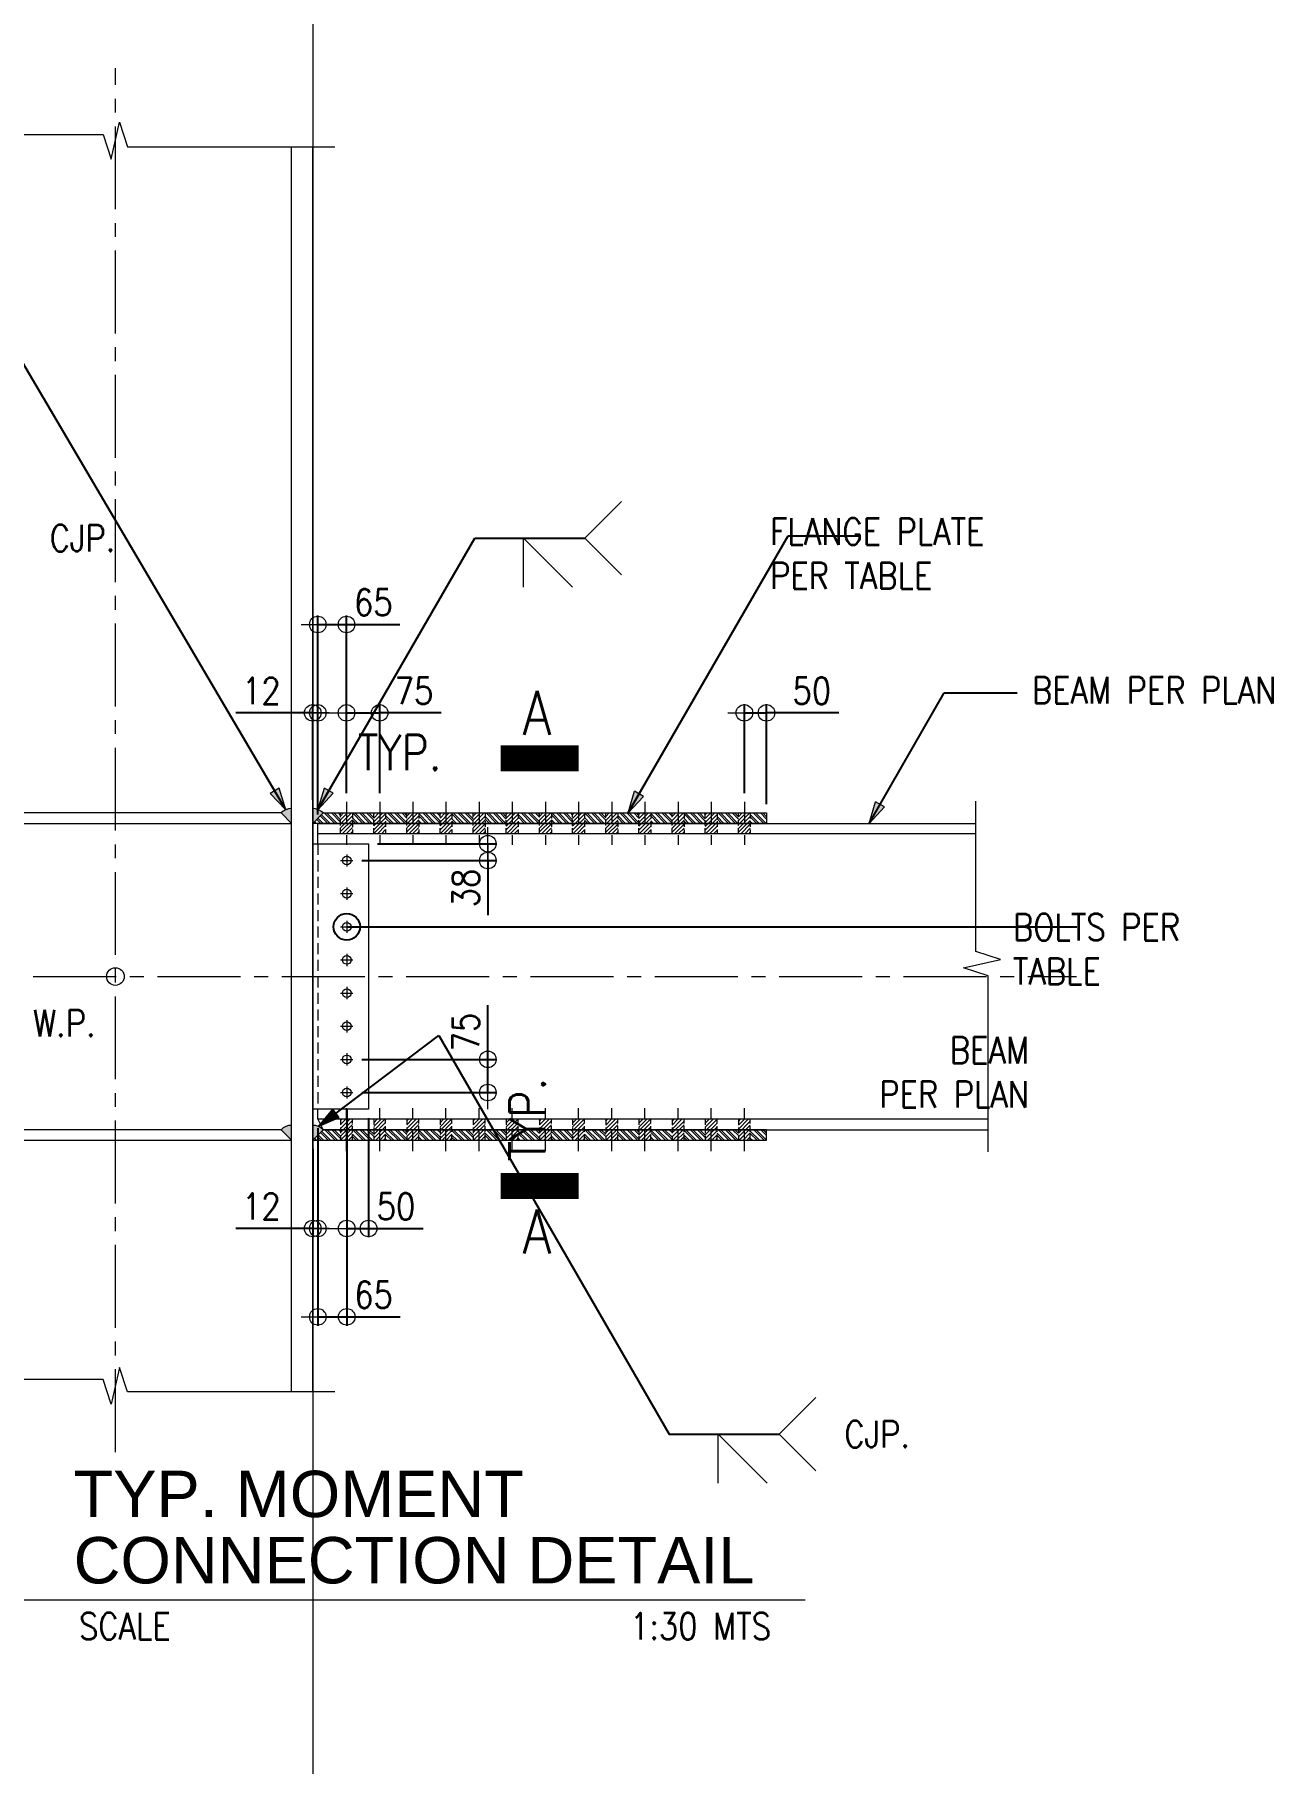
# Model space of a CAD drawing. Header units: millimetres. Extents: x 0 to 437400, y -4782 to 73710.
# Drawn here: x 96571 to 99371, y 8215 to 12128 of the extents above; entities that cross this region are included whole.
import ezdxf
from ezdxf.enums import TextEntityAlignment as Align

# ---------------------------------------------------------------- set-up
doc = ezdxf.new("R2010")
doc.units = ezdxf.units.MM
doc.header["$LTSCALE"] = 10
doc.header["$MEASUREMENT"] = 0
for name, pattern in [('CENTER', [50.8, 31.75, -6.35, 6.35, -6.35]), ('CENTER2', [1.125, 0.75, -0.125, 0.125, -0.125]), ('HIDDEN', [0.375, 0.25, -0.125]), ('PHANTOM2', [1.25, 0.625, -0.125, 0.125, -0.125, 0.125, -0.125])]:
    doc.linetypes.add(name, pattern=pattern)
doc.layers.get('0').update_dxf_attribs({"lineweight": 9})
for name, color, linetype, lineweight in [('.1 - NUMBER 8', 8, 'Continuous', 9), ('.3 - YELLOW', 2, 'Continuous', 15), ('BOLT HOLES', 2, 'HIDDEN', 9), ('DIM', 1, 'Continuous', 5), ('HATCH', 8, 'Continuous', 5), ('S-ANNO-DIMS', 1, 'Continuous', 5), ('S-Anno-Symb', 52, 'PHANTOM2', 9), ('S-Anno-Text', 52, 'Continuous', 15), ('S-ANNO-WELD', 1, 'Continuous', 9), ('S-BEAM', 3, 'Continuous', 15), ('S-BEAM-IDEN', 2, 'Continuous', 9), ('S_GRID LINES', 252, 'Continuous', 5), ('S_PLATE', 2, 'Continuous', 15), ('W.P.', 1, 'Continuous', 9), ('WELD', 251, 'Continuous', 5)]:
    doc.layers.add(name, color=color, linetype=linetype, lineweight=lineweight)
doc.layers.add('S-DETL-GRID', color=62, linetype='Continuous', lineweight=9, plot=False)
doc.styles.add('1', font='romans.shx', dxfattribs={"width": 0.85, "height": 60})
doc.styles.add('2', font='simplex.shx', dxfattribs={"width": 0.95, "height": 40})
doc.styles.add('200', font='simplex.shx', dxfattribs={"width": 0.85, "height": 40})
doc.styles.add('TITLE1', font='HELV.shx', dxfattribs={"height": 500})
doc.dimstyles.new('ESCA30', dxfattribs={"dimtxt": 60, "dimasz": 0.5, "dimexe": 20, "dimexo": 20, "dimgap": 20, "dimtad": 1, "dimdec": 0, "dimrnd": 1, "dimdsep": 46, "dimtxsty": '1', "dimblk1": 'ESCADIM_ARW', "dimblk2": 'ESCADIM_ARW', "dimsah": 1, "dimcen": 50, "dimclrd": 256, "dimclre": 256, "dimclrt": 52, "dimadec": 0, "dimazin": 0, "dimtfac": 1, "dimtdec": 0, "dimtofl": 0, "dimtmove": 0, "dimatfit": 3, "dimldrblk": 'ESCADIM_ARW', "dimfxl": 1, "dimtolj": 1, "dimtzin": 0, "dimarcsym": 0})
doc.dimstyles.new('ESCA_ARW$7', dxfattribs={"dimtxt": 200, "dimasz": 1, "dimexe": 100, "dimexo": 100, "dimgap": 100, "dimtad": 1, "dimdec": 0, "dimrnd": 1, "dimdsep": 46, "dimtxsty": '1', "dimblk1": 'dim_arw', "dimblk2": 'dim_arw', "dimsah": 1, "dimcen": 50, "dimclrd": 1, "dimclre": 256, "dimclrt": 52, "dimadec": 0, "dimazin": 0, "dimtfac": 1, "dimtofl": 0, "dimtmove": 0, "dimatfit": 3, "dimldrblk": 'dim_arw', "dimfxl": 1, "dimtolj": 1, "dimtzin": 0, "dimarcsym": 0})

# ---------------------------------------------------------------- blocks, each defined once
blk = doc.blocks.new('*U11')
at = {"layer": 'S-ANNO-WELD'}
blk.add_lwpolyline([(0, 0), (0, -0.1622), (0.1622, 0)], dxfattribs=at)
blk = doc.blocks.new('dim_arw')
h = blk.add_hatch(color=256)
h.paths.add_polyline_path([(-125.603, 29.454), (0, 0), (-125.603, -29.454, -0.115681), (-132.51, 0, -0.115681)])
h.paths.add_polyline_path([(-249.023, 58.396), (-125.603, 29.454, 0.115681), (-132.51, 0, 0.115681), (-125.603, -29.454), (-249.023, -58.396)])
for p, q in [((0, 0), (-249.023, 58.396)), ((-249.023, 58.396), (-249.023, -58.396)), ((0, 0), (-249.023, -58.396))]:
    blk.add_line(p, q)
blk = doc.blocks.new('ESCADIM_ARW')
at = {"color": 9}
blk.add_line((75, 0), (-75, 0), dxfattribs=at)
blk.add_circle((0, 0), 37.5, dxfattribs=at)
blk = doc.blocks.new('*D138')
at = {"layer": 'Defpoints', "color": 0, "transparency": 16777216}
for p in [(97326.5, 10296.7), (97290.9, 10258.7), (97596.2, 10258.7)]:
    blk.add_point(p, dxfattribs=at)
at = {"layer": 'S-ANNO-DIMS', "lineweight": -2, "transparency": 16777216}
for p, q in [((97346.5, 10296.7), (97616.2, 10296.7)), ((97596.2, 10297.2), (97596.2, 10297.7)), ((97310.9, 10258.7), (97616.2, 10258.7)), ((97596.2, 10258.2), (97596.2, 10135.1))]:
    blk.add_line(p, q, dxfattribs=at)
at = {"layer": 'S-ANNO-DIMS', "lineweight": -2, "transparency": 16777216, "xscale": 0.5, "yscale": 0.5, "zscale": 0.5}
for p, rotation in [((97596.2, 10296.7), 270), ((97596.2, 10258.7), 90)]:
    blk.add_blockref('ESCADIM_ARW', p, dxfattribs=dict(at, rotation=rotation))
at = {"layer": 'S-ANNO-DIMS', "color": 52, "transparency": 16777216, "insert": (97546.2, 10196.4), "char_height": 60, "attachment_point": 5, "rotation": 90, "style": '1'}
blk.add_mtext('\\A1;38', dxfattribs=at)
blk = doc.blocks.new('*D135')
at = {"layer": 'Defpoints', "color": 0, "transparency": 16777216}
for p in [(97290.9, 9808.7), (97596.2, 9808.7), (97290.9, 9733.7)]:
    blk.add_point(p, dxfattribs=at)
at = {"layer": 'S-ANNO-DIMS', "lineweight": -2, "transparency": 16777216}
for p, q in [((97596.2, 9808.7), (97596.2, 9931.7)), ((97310.9, 9808.7), (97616.2, 9808.7)), ((97596.2, 9734.2), (97596.2, 9808.2)), ((97310.9, 9733.7), (97616.2, 9733.7))]:
    blk.add_line(p, q, dxfattribs=at)
at = {"layer": 'S-ANNO-DIMS', "lineweight": -2, "transparency": 16777216, "xscale": 0.5, "yscale": 0.5, "zscale": 0.5}
for p, rotation in [((97596.2, 9808.7), 90), ((97596.2, 9733.7), 270)]:
    blk.add_blockref('ESCADIM_ARW', p, dxfattribs=dict(at, rotation=rotation))
at = {"layer": 'S-ANNO-DIMS', "color": 52, "transparency": 16777216, "insert": (97546.2, 9870.5), "char_height": 60, "attachment_point": 5, "rotation": 90, "style": '1'}
blk.add_mtext('\\A1;75', dxfattribs=at)
blk = doc.blocks.new('*D139')
at = {"layer": 'Defpoints', "color": 0, "transparency": 16777216}
for p in [(97211.5, 9673.2), (97200, 9626), (97211.5, 9426)]:
    blk.add_point(p, dxfattribs=at)
at = {"layer": 'S-ANNO-DIMS', "lineweight": -2, "transparency": 16777216}
for p, q in [((97211.5, 9653.2), (97211.5, 9406)), ((97200, 9606), (97200, 9406)), ((97199.5, 9426), (97026.1, 9426)), ((97212, 9426), (97212.5, 9426))]:
    blk.add_line(p, q, dxfattribs=at)
at = {"layer": 'S-ANNO-DIMS', "lineweight": -2, "transparency": 16777216, "xscale": 0.5, "yscale": 0.5, "zscale": 0.5}
blk.add_blockref('ESCADIM_ARW', (97200, 9426), dxfattribs=at)
at = {"layer": 'S-ANNO-DIMS', "lineweight": -2, "transparency": 16777216, "xscale": 0.5, "yscale": 0.5, "zscale": 0.5, "rotation": 180}
blk.add_blockref('ESCADIM_ARW', (97211.5, 9426), dxfattribs=at)
at = {"layer": 'S-ANNO-DIMS', "color": 52, "transparency": 16777216, "insert": (97083.7, 9476), "char_height": 60, "attachment_point": 5, "style": '1'}
blk.add_mtext('\\A1;12', dxfattribs=at)
blk = doc.blocks.new('*D136')
at = {"layer": 'Defpoints', "color": 0, "transparency": 16777216}
for p in [(97277, 9717.3), (97211.5, 9673.2), (97277, 9226)]:
    blk.add_point(p, dxfattribs=at)
at = {"layer": 'S-ANNO-DIMS', "lineweight": -2, "transparency": 16777216}
for p, q in [((97277, 9697.3), (97277, 9206)), ((97211.5, 9653.2), (97211.5, 9206)), ((97212, 9226), (97276.5, 9226)), ((97277, 9226), (97397.6, 9226))]:
    blk.add_line(p, q, dxfattribs=at)
at = {"layer": 'S-ANNO-DIMS', "lineweight": -2, "transparency": 16777216, "xscale": 0.5, "yscale": 0.5, "zscale": 0.5, "rotation": 180}
blk.add_blockref('ESCADIM_ARW', (97211.5, 9226), dxfattribs=at)
at = {"layer": 'S-ANNO-DIMS', "lineweight": -2, "transparency": 16777216, "xscale": 0.5, "yscale": 0.5, "zscale": 0.5}
blk.add_blockref('ESCADIM_ARW', (97277, 9226), dxfattribs=at)
at = {"layer": 'S-ANNO-DIMS', "color": 52, "transparency": 16777216, "insert": (97337.6, 9276), "char_height": 60, "attachment_point": 5, "style": '1'}
blk.add_mtext('\\A1;65', dxfattribs=at)
blk = doc.blocks.new('*D134')
at = {"layer": 'Defpoints', "color": 0, "transparency": 16777216}
for p in [(97277, 9717.3), (97326.5, 9695.7), (97326.5, 9426)]:
    blk.add_point(p, dxfattribs=at)
at = {"layer": 'S-ANNO-DIMS', "lineweight": -2, "transparency": 16777216}
for p, q in [((97277, 9697.3), (97277, 9406)), ((97326.5, 9675.7), (97326.5, 9406)), ((97277.5, 9426), (97326, 9426)), ((97326.5, 9426), (97449.6, 9426))]:
    blk.add_line(p, q, dxfattribs=at)
at = {"layer": 'S-ANNO-DIMS', "lineweight": -2, "transparency": 16777216, "xscale": 0.5, "yscale": 0.5, "zscale": 0.5, "rotation": 180}
blk.add_blockref('ESCADIM_ARW', (97277, 9426), dxfattribs=at)
at = {"layer": 'S-ANNO-DIMS', "lineweight": -2, "transparency": 16777216, "xscale": 0.5, "yscale": 0.5, "zscale": 0.5}
blk.add_blockref('ESCADIM_ARW', (97326.5, 9426), dxfattribs=at)
at = {"layer": 'S-ANNO-DIMS', "color": 52, "transparency": 16777216, "insert": (97388.3, 9476), "char_height": 60, "attachment_point": 5, "style": '1'}
blk.add_mtext('\\A1;50', dxfattribs=at)
blk = doc.blocks.new('*D137')
at = {"layer": 'Defpoints', "color": 0, "transparency": 16777216}
for p in [(97200, 10592.8), (97200, 10376.2), (97211.5, 10342.8)]:
    blk.add_point(p, dxfattribs=at)
at = {"layer": 'S-ANNO-DIMS', "lineweight": -2, "transparency": 16777216}
for p, q in [((97200, 10396.2), (97200, 10612.8)), ((97211.5, 10362.8), (97211.5, 10612.8)), ((97199.5, 10592.8), (97026.1, 10592.8)), ((97212, 10592.8), (97212.5, 10592.8))]:
    blk.add_line(p, q, dxfattribs=at)
at = {"layer": 'S-ANNO-DIMS', "lineweight": -2, "transparency": 16777216, "xscale": 0.5, "yscale": 0.5, "zscale": 0.5}
blk.add_blockref('ESCADIM_ARW', (97200, 10592.8), dxfattribs=at)
at = {"layer": 'S-ANNO-DIMS', "lineweight": -2, "transparency": 16777216, "xscale": 0.5, "yscale": 0.5, "zscale": 0.5, "rotation": 180}
blk.add_blockref('ESCADIM_ARW', (97211.5, 10592.8), dxfattribs=at)
at = {"layer": 'S-ANNO-DIMS', "color": 52, "transparency": 16777216, "insert": (97083.7, 10642.8), "char_height": 60, "attachment_point": 5, "style": '1'}
blk.add_mtext('\\A1;12', dxfattribs=at)
blk = doc.blocks.new('*D140')
at = {"layer": 'Defpoints', "color": 0, "transparency": 16777216}
for p in [(97276.5, 10792.8), (97276.5, 10391.4), (97211.5, 10342.8)]:
    blk.add_point(p, dxfattribs=at)
at = {"layer": 'S-ANNO-DIMS', "lineweight": -2, "transparency": 16777216}
for p, q in [((97211.5, 10362.8), (97211.5, 10812.8)), ((97276.5, 10411.4), (97276.5, 10812.8)), ((97212, 10792.8), (97276, 10792.8)), ((97276.5, 10792.8), (97397.2, 10792.8))]:
    blk.add_line(p, q, dxfattribs=at)
at = {"layer": 'S-ANNO-DIMS', "lineweight": -2, "transparency": 16777216, "xscale": 0.5, "yscale": 0.5, "zscale": 0.5, "rotation": 180}
blk.add_blockref('ESCADIM_ARW', (97211.5, 10792.8), dxfattribs=at)
at = {"layer": 'S-ANNO-DIMS', "lineweight": -2, "transparency": 16777216, "xscale": 0.5, "yscale": 0.5, "zscale": 0.5}
blk.add_blockref('ESCADIM_ARW', (97276.5, 10792.8), dxfattribs=at)
at = {"layer": 'S-ANNO-DIMS', "color": 52, "transparency": 16777216, "insert": (97337.1, 10842.8), "char_height": 60, "attachment_point": 5, "style": '1'}
blk.add_mtext('\\A1;65', dxfattribs=at)
blk = doc.blocks.new('*D141')
at = {"layer": 'Defpoints', "color": 0, "transparency": 16777216}
for p in [(97351.5, 10592.8), (97276.5, 10391.4), (97351.5, 10391.4)]:
    blk.add_point(p, dxfattribs=at)
at = {"layer": 'S-ANNO-DIMS', "lineweight": -2, "transparency": 16777216}
for p, q in [((97276.5, 10411.4), (97276.5, 10612.8)), ((97351.5, 10411.4), (97351.5, 10612.8)), ((97277, 10592.8), (97351, 10592.8)), ((97490.4, 10592.8), (97351.5, 10592.8))]:
    blk.add_line(p, q, dxfattribs=at)
at = {"layer": 'S-ANNO-DIMS', "lineweight": -2, "transparency": 16777216, "xscale": 0.5, "yscale": 0.5, "zscale": 0.5, "rotation": 180}
blk.add_blockref('ESCADIM_ARW', (97276.5, 10592.8), dxfattribs=at)
at = {"layer": 'S-ANNO-DIMS', "lineweight": -2, "transparency": 16777216, "xscale": 0.5, "yscale": 0.5, "zscale": 0.5}
blk.add_blockref('ESCADIM_ARW', (97351.5, 10592.8), dxfattribs=at)
at = {"layer": 'S-ANNO-DIMS', "color": 52, "transparency": 16777216, "insert": (97429.1, 10642.8), "char_height": 60, "attachment_point": 5, "style": '1'}
blk.add_mtext('\\A1;75', dxfattribs=at)
blk = doc.blocks.new('*D142')
at = {"layer": 'Defpoints', "color": 0, "transparency": 16777216}
for p in [(98226.5, 10592.8), (98176.5, 10391.4), (98226.5, 10366.4)]:
    blk.add_point(p, dxfattribs=at)
at = {"layer": 'S-ANNO-DIMS', "lineweight": -2, "transparency": 16777216}
for p, q in [((98176.5, 10411.4), (98176.5, 10612.8)), ((98226.5, 10386.4), (98226.5, 10612.8)), ((98177, 10592.8), (98226, 10592.8)), ((98390.4, 10592.8), (98226.5, 10592.8))]:
    blk.add_line(p, q, dxfattribs=at)
at = {"layer": 'S-ANNO-DIMS', "lineweight": -2, "transparency": 16777216, "xscale": 0.5, "yscale": 0.5, "zscale": 0.5, "rotation": 180}
blk.add_blockref('ESCADIM_ARW', (98176.5, 10592.8), dxfattribs=at)
at = {"layer": 'S-ANNO-DIMS', "lineweight": -2, "transparency": 16777216, "xscale": 0.5, "yscale": 0.5, "zscale": 0.5}
blk.add_blockref('ESCADIM_ARW', (98226.5, 10592.8), dxfattribs=at)
at = {"layer": 'S-ANNO-DIMS', "color": 52, "transparency": 16777216, "insert": (98329.1, 10642.8), "char_height": 60, "attachment_point": 5, "style": '1'}
blk.add_mtext('\\A1;50', dxfattribs=at)

msp = doc.modelspace()

# ---------------------------------------------------------------- hatches: boundary and pattern name
at = {"layer": 'HATCH', "linetype": 'HIDDEN', "ltscale": 20}
h = msp.add_hatch(dxfattribs=at)
h.set_pattern_fill('ANSI32', color=251, scale=30, angle=90, style=0)
h.set_pattern_definition([(135, (1973.408, 152.463), (-7.9549513, -7.9549513), []), (135, (1973.408, 157.767), (-7.9549513, -7.9549513), [])])
h.paths.add_polyline_path([(95316.9, 10342.8), (95316.9, 10366.4), (95280.4, 10366.4), (95280.4, 10342.8)])
h.paths.add_polyline_path([(95391.9, 10342.8), (95391.9, 10366.4), (95343.9, 10366.4), (95343.9, 10342.8)])
h.paths.add_polyline_path([(95418.9, 10366.4), (95418.9, 10342.8), (95466.9, 10342.8), (95466.9, 10366.4)])
h.paths.add_polyline_path([(95541.9, 10342.8), (95541.9, 10366.4), (95493.9, 10366.4), (95493.9, 10342.8)])
h.paths.add_polyline_path([(95616.9, 10342.8), (95616.9, 10366.4), (95568.9, 10366.4), (95568.9, 10342.8)])
h.paths.add_polyline_path([(95691.9, 10342.8), (95691.9, 10366.4), (95643.9, 10366.4), (95643.9, 10342.8)])
h.paths.add_polyline_path([(95718.9, 10366.4), (95718.9, 10342.8), (95766.9, 10342.8), (95766.9, 10366.4)])
h.paths.add_polyline_path([(95793.9, 10366.4), (95793.9, 10342.8), (95841.9, 10342.8), (95841.9, 10366.4)])
h.paths.add_polyline_path([(95868.9, 10342.8), (95916.9, 10342.8), (95916.9, 10366.4), (95868.9, 10366.4)])
h.paths.add_polyline_path([(95991.9, 10342.8), (95991.9, 10366.4), (95943.9, 10366.4), (95943.9, 10342.8)])
h.paths.add_polyline_path([(96066.9, 10342.8), (96066.9, 10366.4), (96018.9, 10366.4), (96018.9, 10342.8)])
h.paths.add_polyline_path([(96141.9, 10342.8), (96141.9, 10366.4), (96093.9, 10366.4), (96093.9, 10342.8)])
h.paths.add_polyline_path([(95316.9, 9626), (95316.9, 9649.6), (95280.4, 9649.6), (95280.4, 9626)])
h.paths.add_polyline_path([(95343.9, 9626), (95391.9, 9626), (95391.9, 9649.6), (95343.9, 9649.6)])
h.paths.add_polyline_path([(95418.9, 9649.6), (95418.9, 9626), (95466.9, 9626), (95466.9, 9649.6)])
h.paths.add_polyline_path([(95541.9, 9626), (95541.9, 9649.6), (95493.9, 9649.6), (95493.9, 9626)])
h.paths.add_polyline_path([(95568.9, 9626), (95616.9, 9626), (95616.9, 9649.6), (95568.9, 9649.6)])
h.paths.add_polyline_path([(95691.9, 9626), (95691.9, 9649.6), (95643.9, 9649.6), (95643.9, 9626)])
h.paths.add_polyline_path([(95718.9, 9649.6), (95718.9, 9626), (95766.9, 9626), (95766.9, 9649.6)])
h.paths.add_polyline_path([(95841.9, 9626), (95841.9, 9649.6), (95793.9, 9649.6), (95793.9, 9626)])
h.paths.add_polyline_path([(95868.9, 9649.6), (95868.9, 9626), (95916.9, 9626), (95916.9, 9649.6)])
h.paths.add_polyline_path([(95991.9, 9626), (95991.9, 9649.6), (95943.9, 9649.6), (95943.9, 9626)])
h.paths.add_polyline_path([(96066.9, 9626), (96066.9, 9649.6), (96018.9, 9649.6), (96018.9, 9626)])
h.paths.add_polyline_path([(96141.9, 9626), (96141.9, 9649.6), (96093.9, 9649.6), (96093.9, 9626)])
h.paths.add_polyline_path([(96216.9, 9626), (96216.9, 9649.6), (96168.9, 9649.6), (96168.9, 9626)])
h.paths.add_polyline_path([(96306.9, 9626), (96283.3, 9649.6), (96243.9, 9649.6), (96243.9, 9626)])
h.paths.add_polyline_path([(97263, 9626), (97263, 9649.6), (97223.6, 9649.6), (97200, 9626)])
h.paths.add_polyline_path([(97338, 9626), (97338, 9649.6), (97290, 9649.6), (97290, 9626)])
h.paths.add_polyline_path([(97365, 9626), (97413, 9626), (97413, 9649.6), (97365, 9649.6)])
h.paths.add_polyline_path([(97488, 9626), (97488, 9649.6), (97440, 9649.6), (97440, 9626)])
h.paths.add_polyline_path([(97563, 9626), (97563, 9649.6), (97515, 9649.6), (97515, 9626)])
h.paths.add_polyline_path([(97590, 9649.6), (97590, 9626), (97638, 9626), (97638, 9649.6)])
h.paths.add_polyline_path([(97665, 9649.6), (97665, 9626), (97713, 9626), (97713, 9649.6)])
h.paths.add_polyline_path([(97788, 9626), (97788, 9649.6), (97740, 9649.6), (97740, 9626)])
h.paths.add_polyline_path([(97863, 9626), (97863, 9649.6), (97815, 9649.6), (97815, 9626)])
h.paths.add_polyline_path([(97890, 9649.6), (97890, 9626), (97938, 9626), (97938, 9649.6)])
h.paths.add_polyline_path([(98013, 9626), (98013, 9649.6), (97965, 9649.6), (97965, 9626)])
h.paths.add_polyline_path([(98088, 9626), (98088, 9649.6), (98040, 9649.6), (98040, 9626)])
h.paths.add_polyline_path([(98163, 9626), (98163, 9649.6), (98115, 9649.6), (98115, 9626)])
h.paths.add_polyline_path([(98226.5, 9626), (98226.5, 9649.6), (98190, 9649.6), (98190, 9626)])
h.paths.add_polyline_path([(98226.5, 10342.8), (98226.5, 10366.4), (98190, 10366.4), (98190, 10342.8)])
h.paths.add_polyline_path([(98163, 10342.8), (98163, 10366.4), (98115, 10366.4), (98115, 10342.8)])
h.paths.add_polyline_path([(98088, 10342.8), (98088, 10366.4), (98040, 10366.4), (98040, 10342.8)])
h.paths.add_polyline_path([(98013, 10342.8), (98013, 10366.4), (97965, 10366.4), (97965, 10342.8)])
h.paths.add_polyline_path([(97890, 10366.4), (97890, 10342.8), (97938, 10342.8), (97938, 10366.4)])
h.paths.add_polyline_path([(97815, 10366.4), (97815, 10342.8), (97863, 10342.8), (97863, 10366.4)])
h.paths.add_polyline_path([(97740, 10366.4), (97740, 10342.8), (97788, 10342.8), (97788, 10366.4)])
h.paths.add_polyline_path([(97665, 10366.4), (97665, 10342.8), (97713, 10342.8), (97713, 10366.4)])
h.paths.add_polyline_path([(97638, 10342.8), (97638, 10366.4), (97590, 10366.4), (97590, 10342.8)])
h.paths.add_polyline_path([(97563, 10342.8), (97563, 10366.4), (97515, 10366.4), (97515, 10342.8)])
h.paths.add_polyline_path([(97488, 10342.8), (97488, 10366.4), (97440, 10366.4), (97440, 10342.8)])
h.paths.add_polyline_path([(97365, 10366.4), (97365, 10342.8), (97413, 10342.8), (97413, 10366.4)])
h.paths.add_polyline_path([(97290, 10366.4), (97290, 10342.8), (97338, 10342.8), (97338, 10366.4)])
h.paths.add_polyline_path([(97263, 10342.8), (97263, 10366.4), (97223.6, 10366.4), (97200, 10342.8)])
h.paths.add_polyline_path([(96216.9, 10342.8), (96216.9, 10366.4), (96168.9, 10366.4), (96168.9, 10342.8)])
h = msp.add_hatch(dxfattribs=at)
h.set_pattern_fill('ANSI31', color=251, scale=50, style=0)
h.set_pattern_definition([(45, (1973.408, 152.463), (-4.4194174, 4.4194174), [])])
h.paths.add_polyline_path([(95316.9, 10319.1), (95343.9, 10319.1), (95343.9, 10366.4), (95316.9, 10366.4)])
h.paths.add_polyline_path([(95391.9, 10319.1), (95418.9, 10319.1), (95418.9, 10366.4), (95391.9, 10366.4)])
h.paths.add_polyline_path([(95466.9, 10319.1), (95493.9, 10319.1), (95493.9, 10366.4), (95466.9, 10366.4)])
h.paths.add_polyline_path([(95541.9, 10319.1), (95568.9, 10319.1), (95568.9, 10366.4), (95541.9, 10366.4)])
h.paths.add_polyline_path([(95616.9, 10319.1), (95643.9, 10319.1), (95643.9, 10366.4), (95616.9, 10366.4)])
h.paths.add_polyline_path([(95691.9, 10319.1), (95718.9, 10319.1), (95718.9, 10366.4), (95691.9, 10366.4)])
h.paths.add_polyline_path([(95766.9, 10319.1), (95793.9, 10319.1), (95793.9, 10366.4), (95766.9, 10366.4)])
h.paths.add_polyline_path([(95841.9, 10319.1), (95868.9, 10319.1), (95868.9, 10366.4), (95841.9, 10366.4)])
h.paths.add_polyline_path([(95916.9, 10319.1), (95943.9, 10319.1), (95943.9, 10366.4), (95916.9, 10366.4)])
h.paths.add_polyline_path([(95991.9, 10319.1), (96018.9, 10319.1), (96018.9, 10366.4), (95991.9, 10366.4)])
h.paths.add_polyline_path([(96066.9, 10319.1), (96093.9, 10319.1), (96093.9, 10366.4), (96066.9, 10366.4)])
h.paths.add_polyline_path([(96141.9, 10319.1), (96168.9, 10319.1), (96168.9, 10366.4), (96141.9, 10366.4)])
h.paths.add_polyline_path([(96216.9, 10319.1), (96243.9, 10319.1), (96243.9, 10366.4), (96216.9, 10366.4)])
h.paths.add_polyline_path([(95316.9, 9673.2), (95343.9, 9673.2), (95343.9, 9626), (95316.9, 9626)])
h.paths.add_polyline_path([(95391.9, 9673.2), (95418.9, 9673.2), (95418.9, 9626), (95391.9, 9626)])
h.paths.add_polyline_path([(95466.9, 9673.2), (95493.9, 9673.2), (95493.9, 9626), (95466.9, 9626)])
h.paths.add_polyline_path([(95541.9, 9673.2), (95568.9, 9673.2), (95568.9, 9626), (95541.9, 9626)])
h.paths.add_polyline_path([(95616.9, 9673.2), (95643.9, 9673.2), (95643.9, 9626), (95616.9, 9626)])
h.paths.add_polyline_path([(95691.9, 9673.2), (95718.9, 9673.2), (95718.9, 9626), (95691.9, 9626)])
h.paths.add_polyline_path([(95766.9, 9673.2), (95793.9, 9673.2), (95793.9, 9626), (95766.9, 9626)])
h.paths.add_polyline_path([(95841.9, 9673.2), (95868.9, 9673.2), (95868.9, 9626), (95841.9, 9626)])
h.paths.add_polyline_path([(95916.9, 9673.2), (95943.9, 9673.2), (95943.9, 9626), (95916.9, 9626)])
h.paths.add_polyline_path([(95991.9, 9673.2), (96018.9, 9673.2), (96018.9, 9626), (95991.9, 9626)])
h.paths.add_polyline_path([(96066.9, 9673.2), (96093.9, 9673.2), (96093.9, 9626), (96066.9, 9626)])
h.paths.add_polyline_path([(96141.9, 9673.2), (96168.9, 9673.2), (96168.9, 9626), (96141.9, 9626)])
h.paths.add_polyline_path([(96216.9, 9673.2), (96243.9, 9673.2), (96243.9, 9626), (96216.9, 9626)])
h.paths.add_polyline_path([(98190, 10319.1), (98163, 10319.1), (98163, 10366.4), (98190, 10366.4)])
h.paths.add_polyline_path([(98115, 10319.1), (98088, 10319.1), (98088, 10366.4), (98115, 10366.4)])
h.paths.add_polyline_path([(98040, 10319.1), (98013, 10319.1), (98013, 10366.4), (98040, 10366.4)])
h.paths.add_polyline_path([(97965, 10319.1), (97938, 10319.1), (97938, 10366.4), (97965, 10366.4)])
h.paths.add_polyline_path([(97890, 10319.1), (97863, 10319.1), (97863, 10366.4), (97890, 10366.4)])
h.paths.add_polyline_path([(97815, 10319.1), (97788, 10319.1), (97788, 10366.4), (97815, 10366.4)])
h.paths.add_polyline_path([(97740, 10319.1), (97713, 10319.1), (97713, 10366.4), (97740, 10366.4)])
h.paths.add_polyline_path([(97665, 10319.1), (97638, 10319.1), (97638, 10366.4), (97665, 10366.4)])
h.paths.add_polyline_path([(97590, 10319.1), (97563, 10319.1), (97563, 10366.4), (97590, 10366.4)])
h.paths.add_polyline_path([(97515, 10319.1), (97488, 10319.1), (97488, 10366.4), (97515, 10366.4)])
h.paths.add_polyline_path([(97440, 10319.1), (97413, 10319.1), (97413, 10366.4), (97440, 10366.4)])
h.paths.add_polyline_path([(97365, 10319.1), (97338, 10319.1), (97338, 10366.4), (97365, 10366.4)])
h.paths.add_polyline_path([(97290, 10319.1), (97263, 10319.1), (97263, 10366.4), (97290, 10366.4)])
h.paths.add_polyline_path([(98190, 9673.2), (98163, 9673.2), (98163, 9626), (98190, 9626)])
h.paths.add_polyline_path([(98115, 9673.2), (98088, 9673.2), (98088, 9626), (98115, 9626)])
h.paths.add_polyline_path([(98040, 9673.2), (98013, 9673.2), (98013, 9626), (98040, 9626)])
h.paths.add_polyline_path([(97965, 9673.2), (97938, 9673.2), (97938, 9626), (97965, 9626)])
h.paths.add_polyline_path([(97890, 9673.2), (97863, 9673.2), (97863, 9626), (97890, 9626)])
h.paths.add_polyline_path([(97815, 9673.2), (97788, 9673.2), (97788, 9626), (97815, 9626)])
h.paths.add_polyline_path([(97740, 9673.2), (97713, 9673.2), (97713, 9626), (97740, 9626)])
h.paths.add_polyline_path([(97665, 9673.2), (97638, 9673.2), (97638, 9626), (97665, 9626)])
h.paths.add_polyline_path([(97590, 9673.2), (97563, 9673.2), (97563, 9626), (97590, 9626)])
h.paths.add_polyline_path([(97515, 9673.2), (97488, 9673.2), (97488, 9626), (97515, 9626)])
h.paths.add_polyline_path([(97440, 9673.2), (97413, 9673.2), (97413, 9626), (97440, 9626)])
h.paths.add_polyline_path([(97365, 9673.2), (97338, 9673.2), (97338, 9626), (97365, 9626)])
h.paths.add_polyline_path([(97290, 9673.2), (97263, 9673.2), (97263, 9626), (97290, 9626)])
at = {"layer": 'WELD'}
h = msp.add_hatch(color=256, dxfattribs=at)
h.paths.add_polyline_path([(96306.9, 10376.2, 0.198912), (96283.3, 10366.4), (96306.9, 10342.8)])
h.paths.add_polyline_path([(97223.6, 10366.4, 0.198912), (97200, 10376.2), (97200, 10342.8)])
h.paths.add_polyline_path([(97223.6, 9649.6, 0.198912), (97200, 9659.4), (97200, 9626)])
h.paths.add_polyline_path([(96306.9, 9659.4, 0.198912), (96283.3, 9649.6), (96306.9, 9626)])
h = msp.add_hatch(color=256, dxfattribs=at)
h.paths.add_polyline_path([(96378.6, 10366.4, 0.198912), (96354.9, 10376.2), (96354.9, 10342.8)])
h.paths.add_polyline_path([(97152, 10376.2, 0.198912), (97128.4, 10366.4), (97152, 10342.8)])
h.paths.add_polyline_path([(97152, 9659.4, 0.198912), (97128.4, 9649.6), (97152, 9626)])
h.paths.add_polyline_path([(96378.6, 9649.6, 0.198912), (96354.9, 9659.4), (96354.9, 9626)])

# ---------------------------------------------------------------- linework, layer by layer
at = {"layer": '.1 - NUMBER 8', "linetype": 'HIDDEN', "ltscale": 10}
msp.add_line((97211.5, 10296.7), (97211.5, 9695.7), dxfattribs=at)
at = {"layer": '.3 - YELLOW'}
msp.add_lwpolyline([(97200, 10296.7), (97326.5, 10296.7), (97326.5, 9695.7), (97200, 9695.7)], close=True, dxfattribs=at)
at = {"color": 1}
for points in [[(96256.9, 11901.5), (96725.7, 11901.5), (96744, 11845.9), (96763, 11929.3), (96781.3, 11873.7), (97250, 11873.7)], [(98727.8, 9599.6), (98727.8, 9997.5), (98672.2, 10015.8), (98755.6, 10034.7), (98700, 10053), (98700, 10392.8)], [(97250, 9056.2), (96781.3, 9056.2), (96763, 9111.8), (96744, 9028.4), (96725.7, 9084), (96256.9, 9084)]]:
    msp.add_lwpolyline(points, dxfattribs=at)
at = {"layer": 'BOLT HOLES', "linetype": 'HIDDEN', "ltscale": 5}
for points in [[(97290, 10319.1), (97263, 10319.1), (97263, 10366.4), (97290, 10366.4)], [(97365, 10319.1), (97338, 10319.1), (97338, 10366.4), (97365, 10366.4)], [(97440, 10319.1), (97413, 10319.1), (97413, 10366.4), (97440, 10366.4)], [(97515, 10319.1), (97488, 10319.1), (97488, 10366.4), (97515, 10366.4)], [(97590, 10319.1), (97563, 10319.1), (97563, 10366.4), (97590, 10366.4)], [(97665, 10319.1), (97638, 10319.1), (97638, 10366.4), (97665, 10366.4)], [(97740, 10319.1), (97713, 10319.1), (97713, 10366.4), (97740, 10366.4)], [(97815, 10319.1), (97788, 10319.1), (97788, 10366.4), (97815, 10366.4)], [(97890, 10319.1), (97863, 10319.1), (97863, 10366.4), (97890, 10366.4)], [(97965, 10319.1), (97938, 10319.1), (97938, 10366.4), (97965, 10366.4)], [(98040, 10319.1), (98013, 10319.1), (98013, 10366.4), (98040, 10366.4)], [(98115, 10319.1), (98088, 10319.1), (98088, 10366.4), (98115, 10366.4)], [(98190, 10319.1), (98163, 10319.1), (98163, 10366.4), (98190, 10366.4)], [(97290, 9673.2), (97263, 9673.2), (97263, 9626), (97290, 9626)], [(97365, 9673.2), (97338, 9673.2), (97338, 9626), (97365, 9626)], [(97440, 9673.2), (97413, 9673.2), (97413, 9626), (97440, 9626)], [(97515, 9673.2), (97488, 9673.2), (97488, 9626), (97515, 9626)], [(97590, 9673.2), (97563, 9673.2), (97563, 9626), (97590, 9626)], [(97665, 9673.2), (97638, 9673.2), (97638, 9626), (97665, 9626)], [(97740, 9673.2), (97713, 9673.2), (97713, 9626), (97740, 9626)], [(97815, 9673.2), (97788, 9673.2), (97788, 9626), (97815, 9626)], [(97890, 9673.2), (97863, 9673.2), (97863, 9626), (97890, 9626)], [(97965, 9673.2), (97938, 9673.2), (97938, 9626), (97965, 9626)], [(98040, 9673.2), (98013, 9673.2), (98013, 9626), (98040, 9626)], [(98115, 9673.2), (98088, 9673.2), (98088, 9626), (98115, 9626)], [(98190, 9673.2), (98163, 9673.2), (98163, 9626), (98190, 9626)]]:
    msp.add_lwpolyline(points, close=True, dxfattribs=at)
at = {"layer": 'S-Anno-Symb', "linetype": 'CENTER', "ltscale": 0.5}
msp.add_lwpolyline([(97801.5, 10489.6, 0, 0, 0), (97801.5, 9521.9, 58.8, 58.8, 0), (97625.1, 9521.9, 0, 0, 0)], format="xyseb", dxfattribs=at)
at = {"layer": 'S-Anno-Symb', "linetype": 'CENTER'}
msp.add_lwpolyline([(97801.5, 10489.6, 58.8, 58.8, 0), (97625.1, 10489.6, 0, 0, 0)], format="xyseb", dxfattribs=at)
at = {"layer": 'S-Anno-Text', "color": 9}
for p, q in [((97263.1, 10258.7), (97290.9, 10258.7)), ((97277, 10272.5), (97277, 10244.8)), ((97263.1, 10183.7), (97290.9, 10183.7)), ((97277, 10197.5), (97277, 10169.8)), ((97263.1, 10108.7), (97290.9, 10108.7)), ((97277, 10122.5), (97277, 10094.8)), ((97263.1, 10033.7), (97290.9, 10033.7)), ((97277, 10047.5), (97277, 10019.8)), ((97263.1, 9958.7), (97290.9, 9958.7)), ((97277, 9972.5), (97277, 9944.8)), ((97263.1, 9883.7), (97290.9, 9883.7)), ((97277, 9897.5), (97277, 9869.8)), ((97277, 9822.5), (97277, 9794.8)), ((97263.1, 9808.7), (97290.9, 9808.7)), ((97277, 9747.5), (97277, 9719.8)), ((97263.1, 9733.7), (97290.9, 9733.7))]:
    msp.add_line(p, q, dxfattribs=at)
at = {"layer": 'S-Anno-Text', "color": 1}
msp.add_line((96086.1, 8586), (98313.9, 8586), dxfattribs=at)
at = {"layer": 'S-Anno-Text', "color": 9}
for centre in [(97277, 10258.7), (97277, 10183.7), (97277, 10108.7), (97277, 10033.7), (97277, 9958.7), (97277, 9883.7), (97277, 9808.7), (97277, 9733.7)]:
    msp.add_circle(centre, 9.87, dxfattribs=at)
at = {"layer": 'S-ANNO-WELD'}
for points in [[(97898.7, 11071.4), (97815.6, 10988.3), (97898.7, 10905.3)], [(98338.5, 9043.5), (98255.4, 8960.4), (98338.5, 8877.3)]]:
    msp.add_lwpolyline(points, dxfattribs=at)
at = {"layer": 'S-BEAM', "ltscale": 0.25}
msp.add_line((97152, 9056.2), (97152, 11873.7), dxfattribs=at)
msp.add_lwpolyline([(97200, 9056.2), (97200, 11873.7)], dxfattribs=at)
at = {"layer": 'S-BEAM-IDEN', "ltscale": 0.25}
msp.add_line((98700, 10319.1), (97211.5, 10319.1), dxfattribs=at)
for points in [[(97211.5, 10296.7), (97211.5, 10342.8), (98700, 10342.8)], [(98727.8, 9673.2), (97211.5, 9673.2), (97211.5, 9695.7)]]:
    msp.add_lwpolyline(points, dxfattribs=at)
msp.add_lwpolyline([(97223.6, 9649.6), (98727.8, 9649.6), (98727.8, 9673.2), (97211.5, 9673.2)], close=True, dxfattribs=at)
at = {"layer": 'S-DETL-GRID'}
msp.add_line((97200, 20340), (97200, 0), dxfattribs=at)
at = {"layer": 'S_GRID LINES', "color": 252, "linetype": 'CENTER2', "ltscale": 25}
for p, q in [((96753.5, 8920.1), (96753.5, 12051.5)), ((94880.4, 9996.2), (98927.8, 9996.2))]:
    msp.add_line(p, q, dxfattribs=at)
at = {"layer": 'S_GRID LINES', "color": 251, "linetype": 'HIDDEN', "ltscale": 20}
for p, q in [((97276.5, 10391.4), (97276.5, 10294.1)), ((97351.5, 10391.4), (97351.5, 10294.1)), ((97426.5, 10391.4), (97426.5, 10294.1)), ((97501.5, 10391.4), (97501.5, 10294.1)), ((97576.5, 10391.4), (97576.5, 10294.1)), ((97651.5, 10391.4), (97651.5, 10294.1)), ((97726.5, 10391.4), (97726.5, 10294.1)), ((97801.5, 10391.4), (97801.5, 10294.1)), ((97876.5, 10391.4), (97876.5, 10294.1)), ((97951.5, 10391.4), (97951.5, 10294.1)), ((98026.5, 10391.4), (98026.5, 10294.1)), ((98101.5, 10391.4), (98101.5, 10294.1)), ((98176.5, 10391.4), (98176.5, 10294.1)), ((97276.5, 9601), (97276.5, 9698.2)), ((97351.5, 9601), (97351.5, 9698.2)), ((97426.5, 9601), (97426.5, 9698.2)), ((97501.5, 9601), (97501.5, 9698.2)), ((97576.5, 9601), (97576.5, 9698.2)), ((97651.5, 9601), (97651.5, 9698.2)), ((97726.5, 9601), (97726.5, 9698.2)), ((97801.5, 9601), (97801.5, 9698.2)), ((97876.5, 9601), (97876.5, 9698.2)), ((97951.5, 9601), (97951.5, 9698.2)), ((98026.5, 9601), (98026.5, 9698.2)), ((98101.5, 9601), (98101.5, 9698.2)), ((98176.5, 9601), (98176.5, 9698.2))]:
    msp.add_line(p, q, dxfattribs=at)
at = {"layer": 'S_PLATE'}
for points in [[(96354.9, 10342.8), (97152, 10342.8), (97128.4, 10366.4), (96378.6, 10366.4)], [(96354.9, 9626), (97152, 9626), (97128.4, 9649.6), (96378.6, 9649.6)]]:
    msp.add_lwpolyline(points, close=True, dxfattribs=at)
at = {"layer": 'S_PLATE', "color": 3, "linetype": 'Continuous', "ltscale": 20}
for points in [[(98226.5, 10342.8), (97200, 10342.8), (97223.6, 10366.4), (98226.5, 10366.4)], [(98226.5, 9649.6), (97223.6, 9649.6), (97200, 9626), (98226.5, 9626)]]:
    msp.add_lwpolyline(points, close=True, dxfattribs=at)
at = {"layer": 'W.P.'}
msp.add_circle((96753.5, 9996.2), 20, dxfattribs=at)
at = {"layer": 'WELD'}
for centre, start, end in [((97152, 10342.8), 90, 135), ((97200, 10342.8), 45, 90), ((97152, 9626), 90, 135), ((97200, 9626), 45, 90)]:
    msp.add_arc(centre, 33.4, start, end, dxfattribs=at)

# ---------------------------------------------------------------- block references
at = {"layer": 'S-ANNO-WELD', "xscale": -682.6666666666978, "yscale": 682.6666666666629, "zscale": 682.6666666666666, "rotation": 180}
for p in [(97677.2, 10877.6), (98117, 8849.7)]:
    msp.add_blockref('*U11', p, dxfattribs=at)

# ---------------------------------------------------------------- texts
at = {"layer": 'DIM', "color": 52, "attachment_point": 5, "style": '1'}
for s, insert, char_height in [('\\A1;\\pxql;FLANGE PLATE\\PPER TABLE', (98477, 10953.3), 60), ('\\A1;\\pxql;TYP.', (97396.8, 10503), 80), ('\\A1;\\pxql;BOLTS PER\\PTABLE', (98973.1, 10058), 60), ('\\A1;\\pxql;W.P.', (96638.1, 9890.5), 60), ('\\A1;\\pxqr;BEAM\\PPER PLAN', (98651, 9779.7), 60), ('\\A1;\\pxqj;CJP.', (98476.9, 8960.4), 60)]:
    msp.add_mtext(s, dxfattribs=dict(at, insert=insert, char_height=char_height))
at = {"layer": 'DIM', "color": 52, "char_height": 60, "width": 2864.455, "attachment_point": 5, "style": '1'}
for s, insert in [('\\A1;\\pxqj;CJP.', (98037.2, 10988.3)), ('\\A1;\\pxql;BEAM PER PLAN', (100259.1, 10644.2))]:
    msp.add_mtext(s, dxfattribs=dict(at, insert=insert))
at = {"layer": 'DIM', "color": 3, "char_height": 100, "attachment_point": 5, "style": '200'}
for insert in [(97707.5, 10592.9), (97707.5, 9419.3)]:
    msp.add_mtext('\\A1;A', dxfattribs=dict(at, insert=insert))
at = {"layer": 'DIM', "color": 52, "insert": (97685.5, 9672.4), "char_height": 80, "attachment_point": 5, "rotation": 90, "style": '1'}
msp.add_mtext('\\A1;\\pxql;TYP.', dxfattribs=at)
at = {"layer": 'S-Anno-Text', "color": 5, "style": 'TITLE1'}
for s, p in [('TYP. MOMENT', (96659.2, 8772.8)), ('CONNECTION DETAIL', (96659.2, 8622.8))]:
    msp.add_text(s, height=105, dxfattribs=at).set_placement(p)
at = {"layer": 'S-Anno-Text', "style": '2', "width": 0.85}
msp.add_text('SCALE', height=60, dxfattribs=at).set_placement((96671.1, 8496))
msp.add_text('1:30 MTS', height=60, dxfattribs=at).set_placement((98236.7, 8496), align=Align.RIGHT)

# ---------------------------------------------------------------- dimensions: what is measured, and where the dimension line sits
at = {"layer": 'S-ANNO-DIMS'}
for base, p1, p2, picture, middle in [((97276.5, 10792.8), (97211.5, 10342.8), (97276.5, 10391.4), '*D140', (97337.1, 10842.8)), ((97277, 9225.9666), (97211.5332, 9673.2106), (97277, 9717.3057), '*D136', (97337.5714, 9275.9666)), ((97326.5332, 9425.9666), (97277, 9717.3057), (97326.5332, 9695.6716), '*D134', (97388.3189, 9475.9666))]:
    dim = msp.add_linear_dim(base=base, p1=p1, p2=p2, dimstyle='ESCA30', dxfattribs=at)
    dim.commit()
    dim.dimension.update_dxf_attribs({"geometry": picture, "text_midpoint": middle})
for base, p1, p2, picture, middle in [((97200, 10592.7546), (97211.5332, 10342.7546), (97200, 10376.1612), '*D137', (97083.7143, 10592.7546)), ((97211.5332, 9425.9666), (97200, 9625.9666), (97211.5332, 9673.2106), '*D139', (97083.7143, 9425.9666))]:
    dim = msp.add_linear_dim(base=base, p1=p1, p2=p2, dimstyle='ESCA30', dxfattribs=at)
    dim.commit()
    dim.dimension.update_dxf_attribs({"geometry": picture, "text_midpoint": middle, "dimtype": 160})
for base, p1, p2, picture, middle in [((97351.5, 10592.8), (97276.5, 10391.4), (97351.5, 10391.4), '*D141', (97429.1, 10592.8)), ((98226.5, 10592.8), (98176.5, 10391.4), (98226.5, 10366.4), '*D142', (98329.1, 10592.8))]:
    dim = msp.add_linear_dim(base=base, p1=p1, p2=p2, dimstyle='ESCA30', override={"dimtmove": 1}, dxfattribs=at)
    dim.commit()
    dim.dimension.update_dxf_attribs({"geometry": picture, "text_midpoint": middle, "dimtype": 160})
for base, p1, p2, angle, picture, middle in [((97596.2, 10258.7), (97326.5, 10296.7), (97290.9, 10258.7), 90, '*D138', (97546.2, 10196.4)), ((97596.2, 9808.7), (97290.9, 9733.7), (97290.9, 9808.7), 270, '*D135', (97546.2, 9870.5))]:
    dim = msp.add_linear_dim(base=base, p1=p1, p2=p2, angle=angle, dimstyle='ESCA30', dxfattribs=at)
    dim.commit()
    dim.dimension.update_dxf_attribs({"geometry": picture, "text_midpoint": middle})

# ---------------------------------------------------------------- leaders
at = {"layer": 'S-Anno-Text'}
for points, override in [([(97139.2, 10373.6), (96430.2, 11578.1), (95798.4, 11578.1)], {"dimscale": 0.4, "dimasz": 0.5}), ([(97211.5, 10373.6), (97566.4, 10988.3), (97815.6, 10988.3)], {"dimscale": 0.4, "dimasz": 0.5}), ([(97913.4, 10366.4), (98275.3, 10993.3), (98440.2, 10993.3)], {"dimscale": 0.4, "dimasz": 0.5}), ([(98458.5, 10342.8), (98628.8, 10637.8), (98793.7, 10637.8)], {"dimscale": 0.4, "dimasz": 0.5}), ([(97277, 10108.7), (98928.6, 10108.7)], {"dimscale": 0.4, "dimasz": 150, "dimldrblk": 'DotBlank'}), ([(97212.8, 9656.8), (97485.3, 9862.7), (98006.2, 8960.4), (98255.4, 8960.4)], {"dimscale": 0.4, "dimasz": 0.5})]:
    msp.add_leader(points, dimstyle='ESCA_ARW$7', override=override, dxfattribs=at)

doc.saveas('drawing.dxf')
